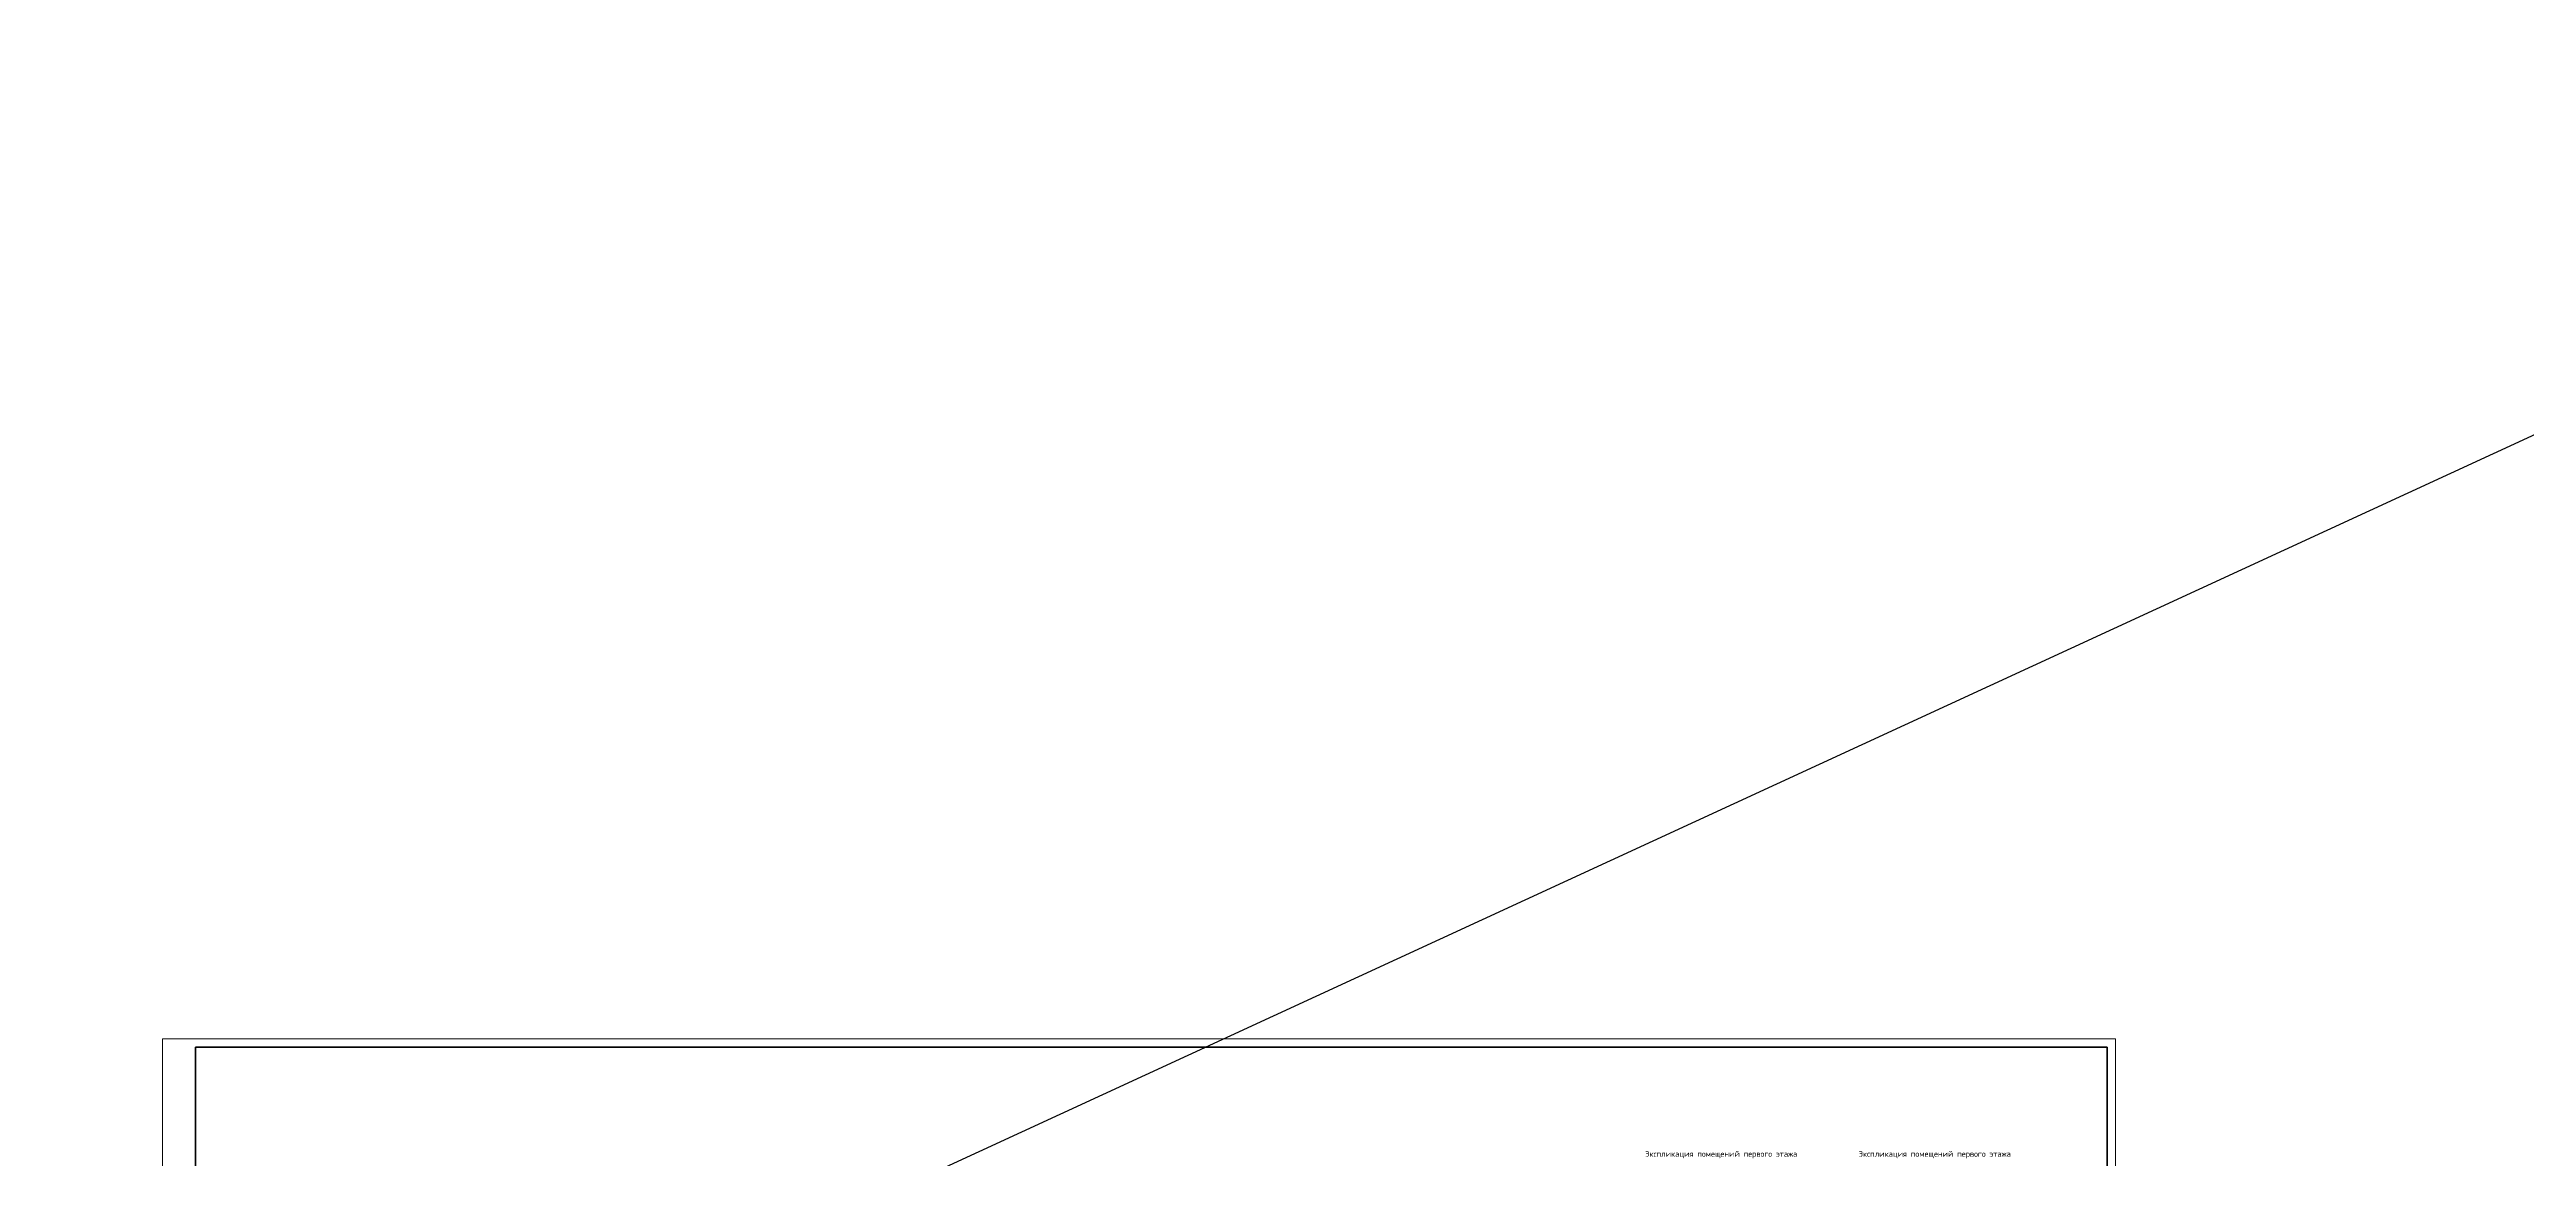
# Model space of a CAD drawing. Header units: millimetres. Extents: x -325553 to 627452, y -28539 to 738858.
# Drawn here: x -93572 to 57228, y 471333 to 538828 of the extents above; entities that cross this region are included whole.
import ezdxf

# ---------------------------------------------------------------- set-up
doc = ezdxf.new("R2010")
doc.units = ezdxf.units.MM
for name, color, linetype, lineweight in [('RC-Линии_связи-Адресные', 5, 'Continuous', 30), ('Графика', 7, 'Continuous', 20), ('ОФ_рамка', 8, 'Continuous', 60)]:
    doc.layers.add(name, color=color, linetype=linetype, lineweight=lineweight)
doc.styles.add('GOST Common_9', font='', dxfattribs={"width": 0.9, "height": 3.5})
doc.styles.add('ГОСТ 2.304', font='')
doc.styles.get('GOST Common_9').set_extended_font_data('GOST type B')
doc.styles.get('ГОСТ 2.304').set_extended_font_data('GOST 2.304 type A')

# ---------------------------------------------------------------- blocks, each defined once
blk = doc.blocks.new('А0')
at = {"layer": 'ОФ_рамка', "color": 0, "linetype": 'Continuous', "lineweight": 5, "ltscale": 100}
for points in [[(341068, -309617), (222168, -309617)], [(222168, -309617), (222168, -393717)], [(341068, -393717), (341068, -309617)], [(222168, -393717), (341068, -393717)]]:
    blk.add_lwpolyline(points, dxfattribs=at)
at = {"layer": 'ОФ_рамка', "color": 0, "linetype": 'Continuous', "ltscale": 100}
for points in [[(340568, -310117), (224168, -310117)], [(224168, -310117), (224168, -393217)], [(340568, -393217), (340568, -310117)], [(224168, -393217), (340568, -393217)]]:
    blk.add_lwpolyline(points, dxfattribs=at)
at = {"layer": 'ОФ_рамка', "color": 0, "linetype": 'Continuous'}
for points in [[(222668, -384717), (222668, -378217)], [(224168, -378217), (222668, -378217)], [(223168, -384717), (223168, -378217)], [(224168, -393217), (224168, -378217)], [(223168, -379217), (224168, -379217)], [(223168, -380717), (224168, -380717)], [(223168, -382717), (224168, -382717)], [(222668, -384717), (224168, -384717)], [(222968, -393217), (222968, -384717)], [(223468, -393217), (223468, -384717)], [(222968, -387217), (224168, -387217)], [(222968, -390717), (224168, -390717)], [(224168, -393217), (222968, -393217)]]:
    blk.add_lwpolyline(points, dxfattribs=at)
at = {"layer": 'ОФ_рамка', "color": 0, "linetype": 'Continuous', "lineweight": 5}
blk.add_lwpolyline([(223668, -384717), (223668, -378217)], dxfattribs=at)
at = {"layer": 'ОФ_рамка', "color": 0, "linetype": 'Continuous', "lineweight": 5, "char_height": 300, "attachment_point": 1, "rotation": 90, "style": 'ГОСТ 2.304'}
for s, insert, width in [('\\fGOST 2.304 type A|b0|i0|c1|p34;\\W1.0000000000;\\T1.0000000000;\\o\\lСогласовано', (222748, -382374), 1992.86), ('\\fGOST 2.304 type A|b0|i0|c1|p34;\\W1.0000000000;\\T1.0000000000;\\o\\lВзам. инв. №', (223066, -386910), 2077.93), ('\\fGOST 2.304 type A|b0|i0|c1|p34;\\W1.0000000000;\\T1.0000000000;\\o\\lПодп. и дата', (223068, -389839), 2065.5), ('\\fGOST 2.304 type A|b0|i0|c1|p34;\\W1.0000000000;\\T1.0000000000;\\o\\lИнв. № подл.', (223065, -392816), 2070.21)]:
    blk.add_mtext(s, dxfattribs=dict(at, insert=insert, width=width))
at = {"layer": 'ОФ_рамка', "color": 0, "linetype": 'Continuous', "lineweight": 5, "ltscale": 100, "char_height": 250, "attachment_point": 1, "style": 'ГОСТ 2.304'}
for s, insert, width in [('\\fGOST 2.304 type A|b0|i0|c1|p34;\\W1.0000000000;\\T1.0000000000;\\o\\lФормат', (338524, -393342), 1107.32), ('A0', (339716, -393345), 375.36)]:
    blk.add_mtext(s, dxfattribs=dict(at, insert=insert, width=width))
blk = doc.blocks.new('1 этаж')
at = {"layer": 'Графика', "color": 251, "true_color": 0x636466, "char_height": 350, "width": 9232.69, "attachment_point": 2, "line_spacing_factor": 1.022761, "style": 'GOST Common_9'}
for insert in [(7461, 33868), (20462, 33868)]:
    blk.add_mtext('Экспликация помещений первого этажа', dxfattribs=dict(at, insert=insert))

msp = doc.modelspace()

# ---------------------------------------------------------------- linework, layer by layer
at = {"layer": 'RC-Линии_связи-Адресные'}
msp.add_line((542796.2, 738857.7), (-325553.4, 338798.3), dxfattribs=at)

# ---------------------------------------------------------------- block references
msp.add_blockref('1 этаж', (740.6, 437918.3))
at = {"layer": 'ОФ_рамка', "color": 0, "lineweight": -2}
msp.add_blockref('А0', (-308860.9, 788226.9), dxfattribs=at)

doc.saveas('drawing.dxf')
